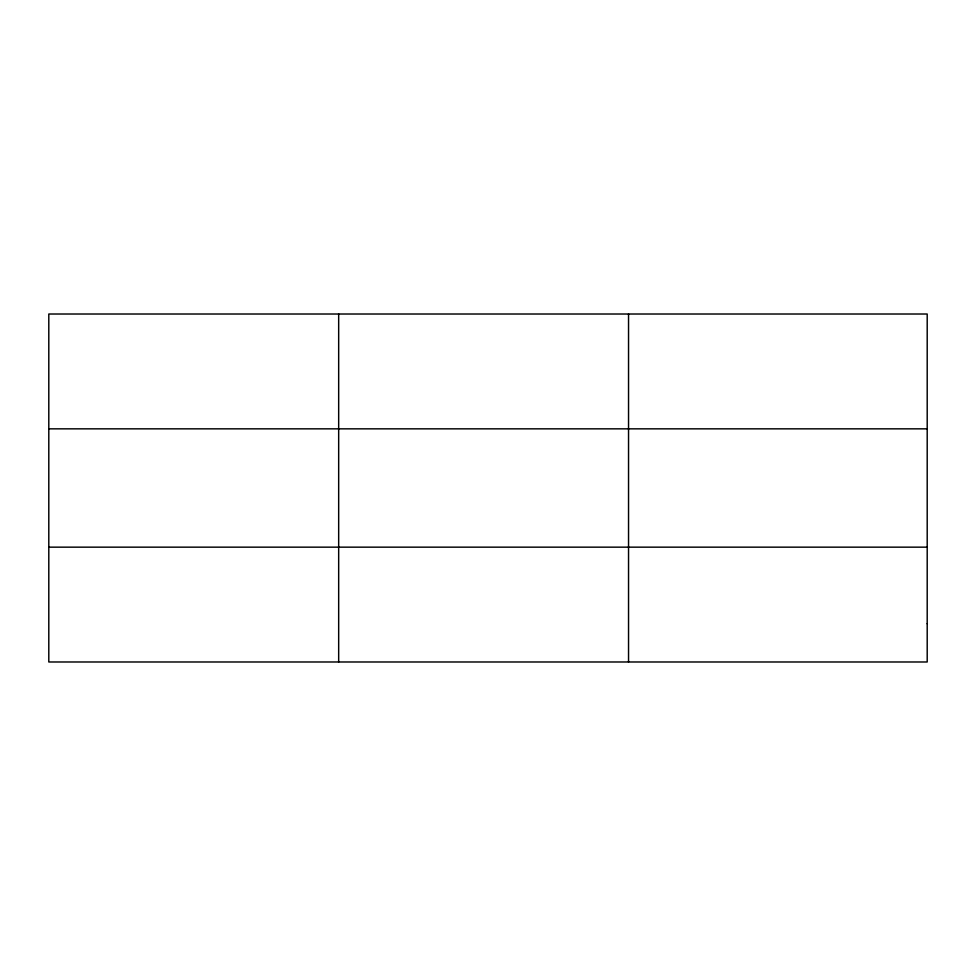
<?xml version="1.0" encoding="UTF-8"?>
<svg xmlns="http://www.w3.org/2000/svg" width="976" height="976" viewBox="0 0 976 976"><rect width="100%" height="100%" fill="white"/><g stroke="black" fill="none" stroke-linecap="round" stroke-linejoin="round"><path stroke-width="1.46" d="M338.672 661.984L338.672 314.016M628.544 661.984L628.544 314.016M48.8 428.842L927.2 428.842M48.8 547.158L927.2 547.158M927.2 623.701L927.2 661.984L48.8 661.984L48.8 314.016L927.2 314.016L927.2 623.701"/></g></svg>
